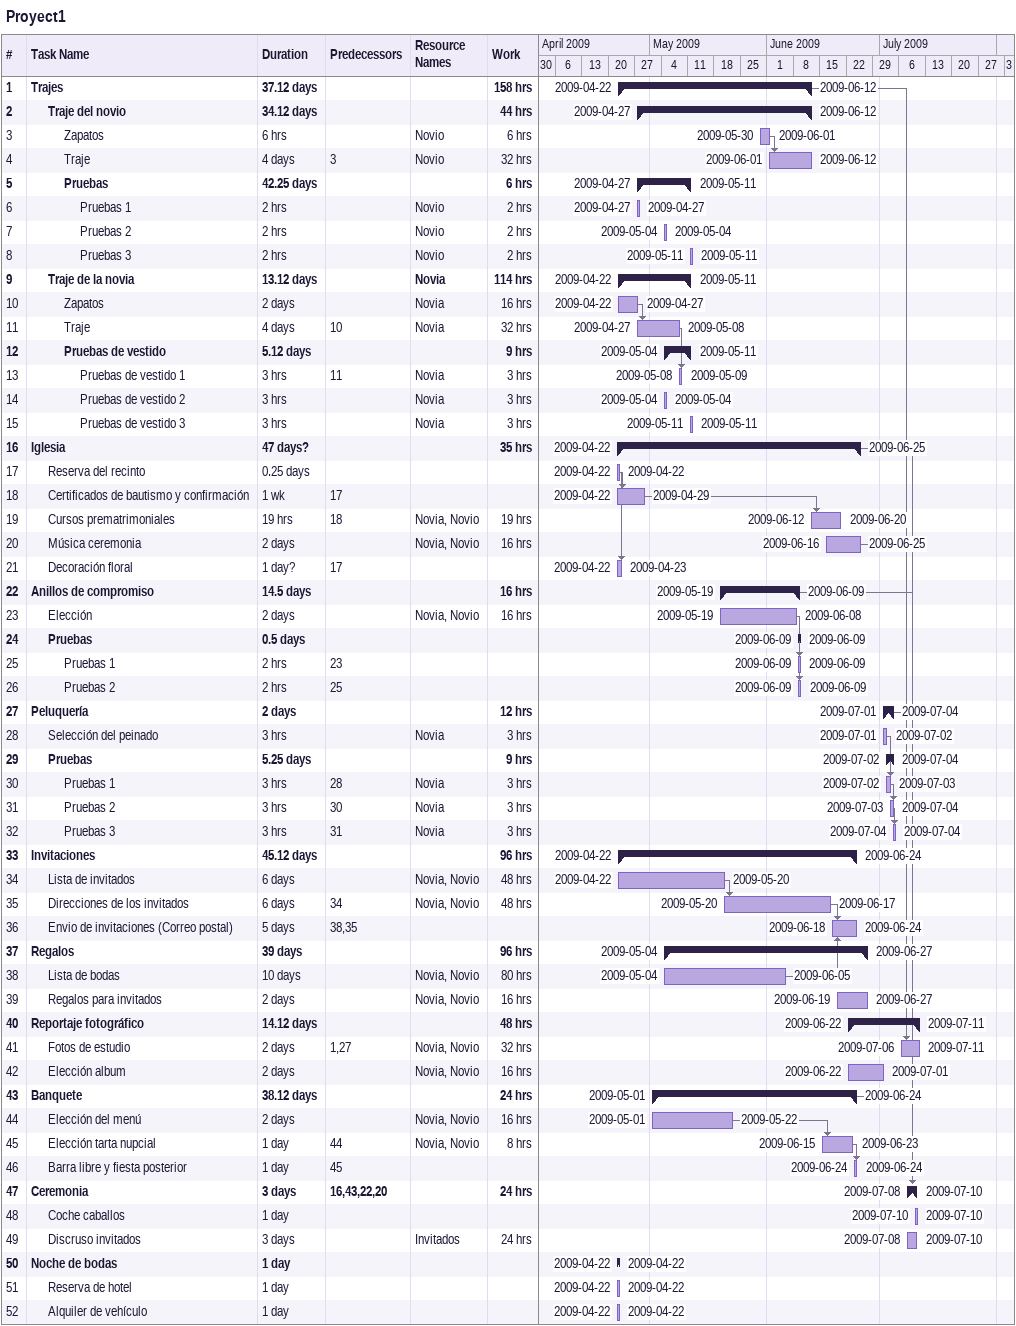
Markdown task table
Proyect1

| ID | Level | Task | Duration | Start | Finish | Predecessors | Resources | Work (h) |
|---|---|---|---|---|---|---|---|---|
| 1 | 1 | **Trajes** | 37.12d | 2009-04-22 | 2009-06-12 |  |  | 158 |
| 2 | 2 | **Traje del novio** | 34.12d | 2009-04-27 | 2009-06-12 |  |  | 44 |
| 3 | 3 | Zapatos | 6h | 2009-05-30 | 2009-06-01 |  | Novio | 6 |
| 4 | 3 | Traje | 4d | 2009-06-01 | 2009-06-12 | 3 | Novio | 32 |
| 5 | 3 | **Pruebas** | 42.25d | 2009-04-27 | 2009-05-11 |  |  | 6 |
| 6 | 4 | Pruebas 1 | 2h | 2009-04-27 | 2009-04-27 |  | Novio | 2 |
| 7 | 4 | Pruebas 2 | 2h | 2009-05-04 | 2009-05-04 |  | Novio | 2 |
| 8 | 4 | Pruebas 3 | 2h | 2009-05-11 | 2009-05-11 |  | Novio | 2 |
| 9 | 2 | **Traje de la novia** | 13.12d | 2009-04-22 | 2009-05-11 |  | Novia | 114 |
| 10 | 3 | Zapatos | 2d | 2009-04-22 | 2009-04-27 |  | Novia | 16 |
| 11 | 3 | Traje | 4d | 2009-04-27 | 2009-05-08 | 10 | Novia | 32 |
| 12 | 3 | **Pruebas de vestido** | 5.12d | 2009-05-04 | 2009-05-11 |  |  | 9 |
| 13 | 4 | Pruebas de vestido 1 | 3h | 2009-05-08 | 2009-05-09 | 11 | Novia | 3 |
| 14 | 4 | Pruebas de vestido 2 | 3h | 2009-05-04 | 2009-05-04 |  | Novia | 3 |
| 15 | 4 | Pruebas de vestido 3 | 3h | 2009-05-11 | 2009-05-11 |  | Novia | 3 |
| 16 | 1 | **Iglesia** | 47d? | 2009-04-22 | 2009-06-25 |  |  | 35 |
| 17 | 2 | Reserva del recinto | 0.25d | 2009-04-22 | 2009-04-22 |  |  |  |
| 18 | 2 | Certificados de bautismo y confirmación | 1w | 2009-04-22 | 2009-04-29 | 17 |  |  |
| 19 | 2 | Cursos prematrimoniales | 19h | 2009-06-12 | 2009-06-20 | 18 | Novia, Novio | 19 |
| 20 | 2 | Música ceremonia | 2d | 2009-06-16 | 2009-06-25 |  | Novia, Novio | 16 |
| 21 | 2 | Decoración floral | 1d? | 2009-04-22 | 2009-04-23 | 17 |  |  |
| 22 | 1 | **Anillos de compromiso** | 14.5d | 2009-05-19 | 2009-06-09 |  |  | 16 |
| 23 | 2 | Elección | 2d | 2009-05-19 | 2009-06-08 |  | Novia, Novio | 16 |
| 24 | 2 | **Pruebas** | 0.5d | 2009-06-09 | 2009-06-09 |  |  |  |
| 25 | 3 | Pruebas 1 | 2h | 2009-06-09 | 2009-06-09 | 23 |  |  |
| 26 | 3 | Pruebas 2 | 2h | 2009-06-09 | 2009-06-09 | 25 |  |  |
| 27 | 1 | **Peluquería** | 2d | 2009-07-01 | 2009-07-04 |  |  | 12 |
| 28 | 2 | Selección del peinado | 3h | 2009-07-01 | 2009-07-02 |  | Novia | 3 |
| 29 | 2 | **Pruebas** | 5.25d | 2009-07-02 | 2009-07-04 |  |  | 9 |
| 30 | 3 | Pruebas 1 | 3h | 2009-07-02 | 2009-07-03 | 28 | Novia | 3 |
| 31 | 3 | Pruebas 2 | 3h | 2009-07-03 | 2009-07-04 | 30 | Novia | 3 |
| 32 | 3 | Pruebas 3 | 3h | 2009-07-04 | 2009-07-04 | 31 | Novia | 3 |
| 33 | 1 | **Invitaciones** | 45.12d | 2009-04-22 | 2009-06-24 |  |  | 96 |
| 34 | 2 | Lista de invitados | 6d | 2009-04-22 | 2009-05-20 |  | Novia, Novio | 48 |
| 35 | 2 | Direcciones de los invitados | 6d | 2009-05-20 | 2009-06-17 | 34 | Novia, Novio | 48 |
| 36 | 2 | Envio de invitaciones (Correo postal) | 5d | 2009-06-18 | 2009-06-24 | 38, 35 |  |  |
| 37 | 1 | **Regalos** | 39d | 2009-05-04 | 2009-06-27 |  |  | 96 |
| 38 | 2 | Lista de bodas | 10d | 2009-05-04 | 2009-06-05 |  | Novia, Novio | 80 |
| 39 | 2 | Regalos para invitados | 2d | 2009-06-19 | 2009-06-27 |  | Novia, Novio | 16 |
| 40 | 1 | **Reportaje fotográfico** | 14.12d | 2009-06-22 | 2009-07-11 |  |  | 48 |
| 41 | 2 | Fotos de estudio | 2d | 2009-07-06 | 2009-07-11 | 1, 27 | Novia, Novio | 32 |
| 42 | 2 | Elección album | 2d | 2009-06-22 | 2009-07-01 |  | Novia, Novio | 16 |
| 43 | 1 | **Banquete** | 38.12d | 2009-05-01 | 2009-06-24 |  |  | 24 |
| 44 | 2 | Elección del menú | 2d | 2009-05-01 | 2009-05-22 |  | Novia, Novio | 16 |
| 45 | 2 | Elección tarta nupcial | 1d | 2009-06-15 | 2009-06-23 | 44 | Novia, Novio | 8 |
| 46 | 2 | Barra libre y fiesta posterior | 1d | 2009-06-24 | 2009-06-24 | 45 |  |  |
| 47 | 1 | **Ceremonia** | 3d | 2009-07-08 | 2009-07-10 | 16, 43, 22, 20 |  | 24 |
| 48 | 2 | Coche caballos | 1d | 2009-07-10 | 2009-07-10 |  |  |  |
| 49 | 2 | Discruso invitados | 3d | 2009-07-08 | 2009-07-10 |  | Invitados | 24 |
| 50 | 1 | **Noche de bodas** | 1d | 2009-04-22 | 2009-04-22 |  |  |  |
| 51 | 2 | Reserva de hotel | 1d | 2009-04-22 | 2009-04-22 |  |  |  |
| 52 | 2 | Alquiler de vehículo | 1d | 2009-04-22 | 2009-04-22 |  |  |  |
